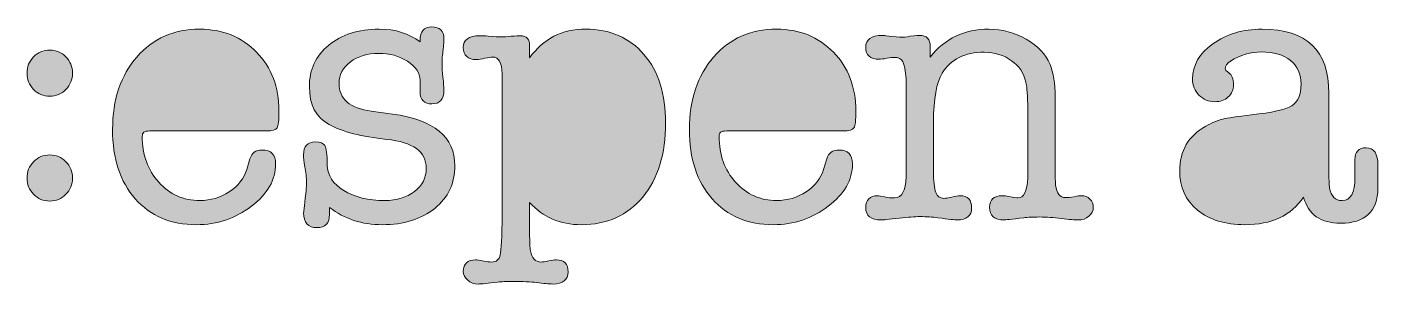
# Model space of a CAD drawing. Extents: x 136 to 707, y -352 to -243.
import ezdxf

# ---------------------------------------------------------------- set-up
doc = ezdxf.new("R2010")
doc.units = 0
doc.header["$MEASUREMENT"] = 0
doc.layers.add('Layer 1', color=7, linetype='Continuous')

# ---------------------------------------------------------------- blocks, each defined once
blk = doc.blocks.new('block 2')
at = {"layer": 'Layer 1'}
h = blk.add_hatch(color=7, dxfattribs=at)
h.dxf.hatch_style = 2
edge = h.paths.add_edge_path()
edge.add_spline(control_points=[(208.6, -244.32), (197.64, -244.32), (188.76, -248.25), (181.94, -256.1), (175.12, -263.95), (171.71, -274.18), (171.71, -286.79), (171.71, -299.09), (174.91, -308.88), (181.32, -316.16), (187.72, -323.45), (196.35, -327.09), (207.2, -327.09), (215.88, -327.09), (223.63, -324.48), (230.45, -319.26), (237.27, -314.04), (240.68, -308.08), (240.68, -301.36), (240.68, -297.43), (238.77, -295.47), (234.95, -295.47), (232.26, -295.47), (230.55, -296.71), (229.83, -299.19), (229.83, -299.19), (228.44, -303.68), (228.44, -303.68), (227.3, -307.51), (224.85, -310.66), (221.07, -313.14), (217.3, -315.62), (213.14, -316.86), (208.6, -316.86), (201.67, -316.86), (195.89, -314.28), (191.24, -309.11), (186.59, -303.94), (184.26, -297.48), (184.26, -289.73), (184.26, -288.91), (184.47, -288.32), (184.88, -287.95), (185.29, -287.59), (186.17, -287.41), (187.52, -287.41), (187.52, -287.41), (236.81, -287.41), (236.81, -287.41), (239.29, -287.41), (240.78, -286.97), (241.3, -286.09), (241.82, -285.21), (242.08, -282.81), (242.08, -278.88), (242.08, -268.86), (238.92, -260.59), (232.62, -254.08), (226.32, -247.57), (218.31, -244.32), (208.6, -244.32)], knot_values=[0, 0, 0, 0, 1, 1, 1, 2, 2, 2, 3, 3, 3, 4, 4, 4, 5, 5, 5, 6, 6, 6, 7, 7, 7, 8, 8, 8, 9, 9, 9, 10, 10, 10, 11, 11, 11, 12, 12, 12, 13, 13, 13, 14, 14, 14, 15, 15, 15, 16, 16, 16, 17, 17, 17, 18, 18, 18, 19, 19, 19, 20, 20, 20, 20], degree=3, periodic=1)
h = blk.add_hatch(color=7, dxfattribs=at)
h.dxf.hatch_style = 2
edge = h.paths.add_edge_path()
edge.add_spline(control_points=[(290.13, -280.28), (290.13, -280.28), (281.14, -279.04), (281.14, -279.04), (272.04, -277.8), (267.5, -273.87), (267.5, -267.26), (267.5, -263.64), (269.1, -260.62), (272.3, -258.19), (275.5, -255.76), (279.48, -254.55), (284.24, -254.55), (288.89, -254.55), (292.94, -255.66), (296.4, -257.88), (299.87, -260.1), (301.65, -262.76), (301.75, -265.86), (301.75, -265.86), (301.75, -270.98), (301.75, -270.98), (301.85, -274.29), (303.53, -275.94), (306.79, -275.94), (310.15, -275.94), (311.83, -273.98), (311.83, -270.05), (311.83, -268.81), (311.7, -267), (311.44, -264.62), (311.18, -262.25), (311.05, -260.44), (311.05, -259.2), (311.05, -257.13), (311.22, -255.07), (311.57, -253), (311.74, -250.52), (311.83, -248.97), (311.83, -248.35), (311.83, -245.04), (310.12, -243.39), (306.71, -243.39), (303.4, -243.39), (301.75, -245.3), (301.75, -249.12), (301.75, -249.12), (301.75, -249.74), (301.75, -249.74), (297.12, -246.13), (291.35, -244.32), (284.45, -244.32), (275.7, -244.32), (268.59, -246.57), (263.13, -251.06), (257.67, -255.56), (254.94, -261.42), (254.94, -268.65), (254.94, -276.3), (257.73, -281.65), (263.31, -284.7), (268.89, -287.75), (277, -289.84), (287.65, -290.97), (298.81, -292.11), (304.39, -296.19), (304.39, -303.22), (304.39, -307.15), (302.73, -310.4), (299.43, -312.98), (296.12, -315.57), (291.93, -316.86), (286.87, -316.86), (279.84, -316.86), (274.06, -315.46), (269.51, -312.67), (264.96, -309.88), (262.64, -306.27), (262.54, -301.82), (262.43, -297.38), (262.1, -294.64), (261.53, -293.61), (260.96, -292.58), (259.59, -292.06), (257.42, -292.06), (254.11, -292.06), (252.46, -293.87), (252.46, -297.48), (252.46, -298.72), (252.67, -300.43), (253.08, -302.6), (253.49, -304.77), (253.7, -307.09), (253.7, -309.57), (253.7, -311.02), (253.6, -312.47), (253.39, -313.91), (252.82, -319.55), (252.51, -322.26), (252.47, -322.07), (252.5, -326.24), (254.41, -328.33), (258.2, -328.33), (261.71, -328.33), (263.47, -326.47), (263.47, -322.75), (263.47, -321.82), (263.47, -320.84), (263.47, -319.8), (269.75, -324.66), (277.17, -327.09), (285.72, -327.09), (294.89, -327.09), (302.31, -324.79), (307.98, -320.19), (313.64, -315.59), (316.48, -309.57), (316.48, -302.13), (316.48, -289.94), (307.69, -282.66), (290.13, -280.28)], knot_values=[0, 0, 0, 0, 1, 1, 1, 2, 2, 2, 3, 3, 3, 4, 4, 4, 5, 5, 5, 6, 6, 6, 7, 7, 7, 8, 8, 8, 9, 9, 9, 10, 10, 10, 11, 11, 11, 12, 12, 12, 13, 13, 13, 14, 14, 14, 15, 15, 15, 16, 16, 16, 17, 17, 17, 18, 18, 18, 19, 19, 19, 20, 20, 20, 21, 21, 21, 22, 22, 22, 23, 23, 23, 24, 24, 24, 25, 25, 25, 26, 26, 26, 27, 27, 27, 28, 28, 28, 29, 29, 29, 30, 30, 30, 31, 31, 31, 32, 32, 32, 33, 33, 33, 34, 34, 34, 35, 35, 35, 36, 36, 36, 37, 37, 37, 38, 38, 38, 39, 39, 39, 40, 40, 40, 40], degree=3, periodic=1)
h = blk.add_hatch(color=7, dxfattribs=at)
h.dxf.hatch_style = 2
edge = h.paths.add_edge_path()
edge.add_spline(control_points=[(371.83, -244.32), (361.8, -244.32), (353.9, -248.35), (348.11, -256.41), (348.11, -256.41), (348.11, -251.45), (348.11, -251.45), (348.11, -248.56), (346.82, -247.11), (344.24, -247.11), (343.41, -247.11), (342.12, -247.19), (340.36, -247.34), (338.6, -247.5), (337.26, -247.57), (336.33, -247.57), (335.09, -247.57), (333.18, -247.47), (330.6, -247.26), (329.25, -247.16), (328.01, -247.11), (326.88, -247.11), (322.33, -247.11), (320.06, -248.76), (320.06, -252.07), (320.06, -255.48), (321.95, -257.18), (325.74, -257.18), (326.56, -257.18), (327.71, -257), (329.19, -256.64), (330.68, -256.28), (331.78, -256.1), (332.49, -256.1), (335.05, -256.1), (336.38, -258.48), (336.49, -263.23), (336.49, -263.23), (336.49, -323.06), (336.49, -323.06), (336.38, -332.25), (336.1, -337.86), (335.64, -339.88), (335.18, -341.89), (333.98, -342.9), (332.03, -342.9), (331.21, -342.9), (329.93, -342.72), (328.19, -342.37), (326.86, -342.1), (325.89, -341.97), (325.28, -341.97), (321.8, -341.97), (320.06, -343.6), (320.06, -346.85), (320.06, -348.28), (320.67, -349.53), (321.91, -350.6), (323.14, -351.66), (324.64, -352.2), (326.39, -352.2), (327.73, -352.2), (330.46, -351.94), (334.58, -351.42), (336.22, -351.22), (338.28, -351.11), (340.75, -351.11), (345.28, -351.11), (348.68, -351.27), (350.95, -351.58), (354.04, -351.99), (356.35, -352.2), (357.9, -352.2), (362.22, -352.2), (364.39, -350.49), (364.39, -347.08), (364.39, -343.67), (362.73, -341.97), (359.43, -341.97), (358.7, -341.97), (357.62, -342.12), (356.17, -342.43), (354.72, -342.74), (353.64, -342.9), (352.92, -342.9), (350.54, -342.9), (349.04, -341.3), (348.42, -338.09), (348.21, -336.96), (348.11, -334.42), (348.11, -330.5), (348.11, -330.5), (348.11, -317.63), (348.11, -317.63), (353.69, -323.94), (360.98, -327.09), (369.97, -327.09), (380.82, -327.09), (389.47, -323.19), (395.93, -315.39), (402.39, -307.59), (405.62, -297.12), (405.62, -284), (405.62, -271.81), (402.57, -262.14), (396.47, -255.01), (390.37, -247.88), (382.16, -244.32), (371.83, -244.32)], knot_values=[0, 0, 0, 0, 1, 1, 1, 2, 2, 2, 3, 3, 3, 4, 4, 4, 5, 5, 5, 6, 6, 6, 7, 7, 7, 8, 8, 8, 9, 9, 9, 10, 10, 10, 11, 11, 11, 12, 12, 12, 13, 13, 13, 14, 14, 14, 15, 15, 15, 16, 16, 16, 17, 17, 17, 18, 18, 18, 19, 19, 19, 20, 20, 20, 21, 21, 21, 22, 22, 22, 23, 23, 23, 24, 24, 24, 25, 25, 25, 26, 26, 26, 27, 27, 27, 28, 28, 28, 29, 29, 29, 30, 30, 30, 31, 31, 31, 32, 32, 32, 33, 33, 33, 34, 34, 34, 35, 35, 35, 36, 36, 36, 36], degree=3, periodic=1)
h = blk.add_hatch(color=7, dxfattribs=at)
h.dxf.hatch_style = 2
edge = h.paths.add_edge_path()
edge.add_spline(control_points=[(452.58, -244.32), (441.62, -244.32), (432.74, -248.25), (425.92, -256.1), (419.1, -263.95), (415.69, -274.18), (415.69, -286.79), (415.69, -299.09), (418.89, -308.88), (425.3, -316.16), (431.7, -323.45), (440.33, -327.09), (451.18, -327.09), (459.86, -327.09), (467.61, -324.48), (474.43, -319.26), (481.25, -314.04), (484.66, -308.08), (484.66, -301.36), (484.66, -297.43), (482.75, -295.47), (478.93, -295.47), (476.24, -295.47), (474.54, -296.71), (473.81, -299.19), (473.81, -299.19), (472.42, -303.68), (472.42, -303.68), (471.28, -307.51), (468.83, -310.66), (465.06, -313.14), (461.28, -315.62), (457.12, -316.86), (452.58, -316.86), (445.65, -316.86), (439.87, -314.28), (435.22, -309.11), (430.57, -303.94), (428.24, -297.48), (428.24, -289.73), (428.24, -288.91), (428.45, -288.32), (428.86, -287.95), (429.28, -287.59), (430.15, -287.41), (431.5, -287.41), (431.5, -287.41), (480.79, -287.41), (480.79, -287.41), (483.27, -287.41), (484.77, -286.97), (485.28, -286.09), (485.8, -285.21), (486.06, -282.81), (486.06, -278.88), (486.06, -268.86), (482.91, -260.59), (476.6, -254.08), (470.3, -247.57), (462.29, -244.32), (452.58, -244.32)], knot_values=[0, 0, 0, 0, 1, 1, 1, 2, 2, 2, 3, 3, 3, 4, 4, 4, 5, 5, 5, 6, 6, 6, 7, 7, 7, 8, 8, 8, 9, 9, 9, 10, 10, 10, 11, 11, 11, 12, 12, 12, 13, 13, 13, 14, 14, 14, 15, 15, 15, 16, 16, 16, 17, 17, 17, 18, 18, 18, 19, 19, 19, 20, 20, 20, 20], degree=3, periodic=1)
h = blk.add_hatch(color=7, dxfattribs=at)
h.dxf.hatch_style = 2
edge = h.paths.add_edge_path()
edge.add_spline(control_points=[(581.56, -314.84), (580.93, -314.84), (579.87, -314.97), (578.38, -315.23), (576.88, -315.49), (575.66, -315.62), (574.73, -315.62), (572.46, -315.62), (571.07, -313.86), (570.55, -310.35), (570.45, -309.52), (570.39, -306.89), (570.39, -302.44), (570.39, -302.44), (570.39, -272.99), (570.39, -272.99), (570.39, -267.31), (569.67, -262.71), (568.22, -259.2), (566.47, -254.96), (563.11, -251.42), (558.15, -248.58), (553.19, -245.74), (547.92, -244.32), (542.34, -244.32), (532.01, -244.32), (523.74, -248.25), (517.54, -256.1), (517.54, -256.1), (517.54, -251.68), (517.54, -251.68), (517.54, -248.53), (516.04, -246.95), (513.04, -246.95), (512.94, -246.95), (511.55, -247.08), (508.86, -247.34), (507.62, -247.6), (506.17, -247.73), (504.52, -247.73), (504.52, -247.73), (498.78, -247.11), (498.78, -247.11), (498.37, -247.01), (497.85, -246.95), (497.23, -246.95), (492.58, -246.95), (490.26, -248.66), (490.26, -252.07), (490.26, -255.38), (492.15, -257.03), (495.94, -257.03), (496.68, -257.03), (497.76, -256.9), (499.18, -256.64), (500.6, -256.38), (501.68, -256.25), (502.42, -256.25), (504.1, -256.25), (505.28, -256.9), (505.97, -258.19), (506.65, -259.48), (507.1, -261.89), (507.31, -265.4), (507.31, -265.4), (507.31, -270.82), (507.31, -270.82), (507.31, -270.82), (507.31, -289.58), (507.31, -289.58), (507.31, -289.58), (507.31, -306.78), (507.31, -306.78), (507.2, -312.78), (505.57, -315.77), (502.42, -315.77), (501.05, -315.77), (499.65, -315.62), (498.23, -315.31), (496.81, -315), (495.84, -314.84), (495.31, -314.84), (491.94, -314.84), (490.26, -316.5), (490.26, -319.8), (490.26, -323.32), (492.43, -325.07), (496.77, -325.07), (497.39, -325.07), (499.97, -324.82), (504.52, -324.3), (508.14, -323.89), (511.03, -323.68), (513.2, -323.68), (515.99, -323.68), (518.52, -323.83), (520.79, -324.14), (525.34, -324.76), (528.03, -325.07), (528.85, -325.07), (532.99, -325.07), (535.06, -323.4), (535.06, -320.04), (535.06, -316.58), (533.45, -314.84), (530.25, -314.84), (529.32, -314.84), (528.13, -315.03), (526.68, -315.39), (525.24, -315.75), (524.1, -315.93), (523.27, -315.93), (521.62, -315.93), (520.48, -315.1), (519.86, -313.45), (519.24, -311.8), (518.93, -308.7), (518.93, -304.15), (518.93, -304.15), (518.93, -283.53), (518.93, -283.53), (518.93, -273.82), (520.17, -266.95), (522.64, -262.92), (526.24, -257.03), (532.16, -254.08), (540.4, -254.08), (544.72, -254.08), (548.58, -255.27), (551.98, -257.65), (555.06, -259.82), (557.07, -262.87), (558, -266.79), (558.51, -268.86), (558.77, -272.63), (558.77, -278.11), (558.77, -278.11), (558.77, -289.89), (558.77, -289.89), (558.77, -289.89), (558.77, -299.34), (558.77, -299.34), (558.77, -299.34), (558.77, -307.25), (558.77, -307.25), (558.56, -312.93), (557.19, -315.77), (554.66, -315.77), (554.13, -315.77), (552.87, -315.57), (550.87, -315.15), (549.81, -314.95), (548.87, -314.84), (548.02, -314.84), (544.44, -314.84), (542.65, -316.45), (542.65, -319.65), (542.65, -323.27), (544.72, -325.07), (548.85, -325.07), (549.16, -325.07), (551.9, -324.76), (557.06, -324.14), (558.82, -323.94), (561.04, -323.83), (563.73, -323.83), (566.62, -323.83), (569.72, -324.04), (573.03, -324.45), (576.34, -324.87), (578.71, -325.07), (580.16, -325.07), (581.92, -325.07), (583.41, -324.56), (584.65, -323.52), (585.89, -322.49), (586.52, -321.2), (586.52, -319.65), (586.52, -318.31), (586.02, -317.17), (585.04, -316.24), (584.06, -315.31), (582.9, -314.84), (581.56, -314.84)], knot_values=[0, 0, 0, 0, 1, 1, 1, 2, 2, 2, 3, 3, 3, 4, 4, 4, 5, 5, 5, 6, 6, 6, 7, 7, 7, 8, 8, 8, 9, 9, 9, 10, 10, 10, 11, 11, 11, 12, 12, 12, 13, 13, 13, 14, 14, 14, 15, 15, 15, 16, 16, 16, 17, 17, 17, 18, 18, 18, 19, 19, 19, 20, 20, 20, 21, 21, 21, 22, 22, 22, 23, 23, 23, 24, 24, 24, 25, 25, 25, 26, 26, 26, 27, 27, 27, 28, 28, 28, 29, 29, 29, 30, 30, 30, 31, 31, 31, 32, 32, 32, 33, 33, 33, 34, 34, 34, 35, 35, 35, 36, 36, 36, 37, 37, 37, 38, 38, 38, 39, 39, 39, 40, 40, 40, 41, 41, 41, 42, 42, 42, 43, 43, 43, 44, 44, 44, 45, 45, 45, 46, 46, 46, 47, 47, 47, 48, 48, 48, 49, 49, 49, 50, 50, 50, 51, 51, 51, 52, 52, 52, 53, 53, 53, 54, 54, 54, 55, 55, 55, 56, 56, 56, 57, 57, 57, 58, 58, 58, 59, 59, 59, 60, 60, 60, 61, 61, 61, 61], degree=3, periodic=1)
h = blk.add_hatch(color=7, dxfattribs=at)
h.dxf.hatch_style = 2
edge = h.paths.add_edge_path()
edge.add_spline(control_points=[(701.88, -294.54), (698.73, -294.54), (697.15, -296.18), (697.15, -299.46), (697.15, -299.46), (697.15, -307.01), (697.15, -307.01), (697.15, -313.58), (695.34, -316.86), (691.73, -316.86), (688.83, -316.86), (687.08, -315.05), (686.46, -311.45), (686.25, -310.52), (686.15, -307.58), (686.15, -302.63), (686.15, -302.63), (686.15, -271.39), (686.15, -271.39), (686.15, -253.34), (676.74, -244.32), (657.94, -244.32), (649.77, -244.32), (642.83, -246.39), (637.09, -250.52), (631.36, -254.65), (628.49, -259.61), (628.49, -265.4), (628.49, -268.09), (629.39, -270.36), (631.2, -272.22), (633.01, -274.08), (635.26, -275.01), (637.94, -275.01), (640.22, -275.01), (642.1, -274.34), (643.6, -272.99), (645.1, -271.65), (645.85, -269.95), (645.85, -267.88), (645.85, -265.4), (645.12, -263.64), (643.68, -262.61), (642.75, -261.99), (642.28, -261.47), (642.28, -261.06), (642.28, -259.92), (643.06, -258.84), (644.61, -257.8), (648.64, -255.22), (652.98, -253.93), (657.63, -253.93), (662.9, -253.93), (667.01, -255.14), (669.95, -257.57), (672.9, -260), (674.37, -263.33), (674.37, -267.57), (674.37, -272.01), (673.05, -275.06), (670.42, -276.71), (667.78, -278.37), (662.12, -279.66), (653.44, -280.59), (647.35, -281.31), (643.29, -281.91), (641.28, -282.37), (639.26, -282.84), (636.86, -283.84), (634.07, -285.39), (626.73, -289.42), (623.06, -295.73), (623.06, -304.3), (623.06, -311.23), (625.57, -316.76), (630.58, -320.89), (635.59, -325.02), (642.28, -327.09), (650.65, -327.09), (661.92, -327.09), (670.18, -323.21), (675.45, -315.46), (677.42, -322.8), (682.63, -326.47), (691.11, -326.47), (701.44, -326.47), (706.71, -321.51), (706.92, -311.59), (706.92, -311.59), (706.92, -302.75), (706.92, -302.75), (706.92, -302.75), (706.92, -301.98), (706.92, -301.98), (706.92, -297.02), (705.24, -294.54), (701.88, -294.54)], knot_values=[0, 0, 0, 0, 1, 1, 1, 2, 2, 2, 3, 3, 3, 4, 4, 4, 5, 5, 5, 6, 6, 6, 7, 7, 7, 8, 8, 8, 9, 9, 9, 10, 10, 10, 11, 11, 11, 12, 12, 12, 13, 13, 13, 14, 14, 14, 15, 15, 15, 16, 16, 16, 17, 17, 17, 18, 18, 18, 19, 19, 19, 20, 20, 20, 21, 21, 21, 22, 22, 22, 23, 23, 23, 24, 24, 24, 25, 25, 25, 26, 26, 26, 27, 27, 27, 28, 28, 28, 29, 29, 29, 30, 30, 30, 31, 31, 31, 32, 32, 32, 32], degree=3, periodic=1)
h = blk.add_hatch(color=7, dxfattribs=at)
h.dxf.hatch_style = 2
edge = h.paths.add_edge_path()
edge.add_spline(control_points=[(145.13, -253.17), (142.44, -253.17), (140.17, -254.13), (138.31, -256.04), (136.45, -257.95), (135.52, -260.25), (135.52, -262.93), (135.52, -265.62), (136.45, -267.92), (138.31, -269.83), (140.17, -271.75), (142.44, -272.7), (145.13, -272.7), (147.82, -272.7), (150.09, -271.75), (151.95, -269.83), (153.81, -267.92), (154.74, -265.62), (154.74, -262.93), (154.74, -260.25), (153.81, -257.95), (151.95, -256.04), (150.09, -254.13), (147.82, -253.17), (145.13, -253.17)], knot_values=[0, 0, 0, 0, 1, 1, 1, 2, 2, 2, 3, 3, 3, 4, 4, 4, 5, 5, 5, 6, 6, 6, 7, 7, 7, 8, 8, 8, 8], degree=3, periodic=1)
h = blk.add_hatch(color=7, dxfattribs=at)
h.dxf.hatch_style = 2
edge = h.paths.add_edge_path()
edge.add_spline(control_points=[(145.13, -297.56), (142.44, -297.56), (140.17, -298.52), (138.31, -300.43), (136.45, -302.34), (135.52, -304.64), (135.52, -307.32), (135.52, -310.01), (136.45, -312.31), (138.31, -314.22), (140.17, -316.13), (142.44, -317.09), (145.13, -317.09), (147.82, -317.09), (150.09, -316.13), (151.95, -314.22), (153.81, -312.31), (154.74, -310.01), (154.74, -307.32), (154.74, -304.64), (153.81, -302.34), (151.95, -300.43), (150.09, -298.52), (147.82, -297.56), (145.13, -297.56)], knot_values=[0, 0, 0, 0, 1, 1, 1, 2, 2, 2, 3, 3, 3, 4, 4, 4, 5, 5, 5, 6, 6, 6, 7, 7, 7, 8, 8, 8, 8], degree=3, periodic=1)
h = blk.add_hatch(color=7, dxfattribs=at)
h.dxf.hatch_style = 2
edge = h.paths.add_edge_path()
edge.add_spline(control_points=[(252.47, -322.07), (252.47, -322.04), (252.46, -322.01), (252.46, -321.97), (252.46, -322.03), (252.46, -322.06), (252.47, -322.07)], knot_values=[0, 0, 0, 0, 1, 1, 1, 2, 2, 2, 2], degree=3, periodic=1)
at = {"layer": 'Layer 1', "lineweight": 0}
for points, knots in [([(208.6, -244.32), (197.64, -244.32), (188.76, -248.25), (181.94, -256.1), (175.12, -263.95), (171.71, -274.18), (171.71, -286.79), (171.71, -299.09), (174.91, -308.88), (181.32, -316.16), (187.72, -323.45), (196.35, -327.09), (207.2, -327.09), (215.88, -327.09), (223.63, -324.48), (230.45, -319.26), (237.27, -314.04), (240.68, -308.08), (240.68, -301.36), (240.68, -297.43), (238.77, -295.47), (234.95, -295.47), (232.26, -295.47), (230.55, -296.71), (229.83, -299.19), (229.83, -299.19), (228.44, -303.68), (228.44, -303.68), (227.3, -307.51), (224.85, -310.66), (221.07, -313.14), (217.3, -315.62), (213.14, -316.86), (208.6, -316.86), (201.67, -316.86), (195.89, -314.28), (191.24, -309.11), (186.59, -303.94), (184.26, -297.48), (184.26, -289.73), (184.26, -288.91), (184.47, -288.32), (184.88, -287.95), (185.29, -287.59), (186.17, -287.41), (187.52, -287.41), (187.52, -287.41), (236.81, -287.41), (236.81, -287.41), (239.29, -287.41), (240.78, -286.97), (241.3, -286.09), (241.82, -285.21), (242.08, -282.81), (242.08, -278.88), (242.08, -268.86), (238.92, -260.59), (232.62, -254.08), (226.32, -247.57), (218.31, -244.32), (208.6, -244.32)], [0, 0, 0, 0, 1, 1, 1, 2, 2, 2, 3, 3, 3, 4, 4, 4, 5, 5, 5, 6, 6, 6, 7, 7, 7, 8, 8, 8, 9, 9, 9, 10, 10, 10, 11, 11, 11, 12, 12, 12, 13, 13, 13, 14, 14, 14, 15, 15, 15, 16, 16, 16, 17, 17, 17, 18, 18, 18, 19, 19, 19, 20, 20, 20, 20]), ([(290.13, -280.28), (290.13, -280.28), (281.14, -279.04), (281.14, -279.04), (272.04, -277.8), (267.5, -273.87), (267.5, -267.26), (267.5, -263.64), (269.1, -260.62), (272.3, -258.19), (275.5, -255.76), (279.48, -254.55), (284.24, -254.55), (288.89, -254.55), (292.94, -255.66), (296.4, -257.88), (299.87, -260.1), (301.65, -262.76), (301.75, -265.86), (301.75, -265.86), (301.75, -270.98), (301.75, -270.98), (301.85, -274.29), (303.53, -275.94), (306.79, -275.94), (310.15, -275.94), (311.83, -273.98), (311.83, -270.05), (311.83, -268.81), (311.7, -267), (311.44, -264.62), (311.18, -262.25), (311.05, -260.44), (311.05, -259.2), (311.05, -257.13), (311.22, -255.07), (311.57, -253), (311.74, -250.52), (311.83, -248.97), (311.83, -248.35), (311.83, -245.04), (310.12, -243.39), (306.71, -243.39), (303.4, -243.39), (301.75, -245.3), (301.75, -249.12), (301.75, -249.12), (301.75, -249.74), (301.75, -249.74), (297.12, -246.13), (291.35, -244.32), (284.45, -244.32), (275.7, -244.32), (268.59, -246.57), (263.13, -251.06), (257.67, -255.56), (254.94, -261.42), (254.94, -268.65), (254.94, -276.3), (257.73, -281.65), (263.31, -284.7), (268.89, -287.75), (277, -289.84), (287.65, -290.97), (298.81, -292.11), (304.39, -296.19), (304.39, -303.22), (304.39, -307.15), (302.73, -310.4), (299.43, -312.98), (296.12, -315.57), (291.93, -316.86), (286.87, -316.86), (279.84, -316.86), (274.06, -315.46), (269.51, -312.67), (264.96, -309.88), (262.64, -306.27), (262.54, -301.82), (262.43, -297.38), (262.1, -294.64), (261.53, -293.61), (260.96, -292.58), (259.59, -292.06), (257.42, -292.06), (254.11, -292.06), (252.46, -293.87), (252.46, -297.48), (252.46, -298.72), (252.67, -300.43), (253.08, -302.6), (253.49, -304.77), (253.7, -307.09), (253.7, -309.57), (253.7, -311.02), (253.6, -312.47), (253.39, -313.91), (252.82, -319.55), (252.51, -322.26), (252.47, -322.07), (252.5, -326.24), (254.41, -328.33), (258.2, -328.33), (261.71, -328.33), (263.47, -326.47), (263.47, -322.75), (263.47, -321.82), (263.47, -320.84), (263.47, -319.8), (269.75, -324.66), (277.17, -327.09), (285.72, -327.09), (294.89, -327.09), (302.31, -324.79), (307.98, -320.19), (313.64, -315.59), (316.48, -309.57), (316.48, -302.13), (316.48, -289.94), (307.69, -282.66), (290.13, -280.28)], [0, 0, 0, 0, 1, 1, 1, 2, 2, 2, 3, 3, 3, 4, 4, 4, 5, 5, 5, 6, 6, 6, 7, 7, 7, 8, 8, 8, 9, 9, 9, 10, 10, 10, 11, 11, 11, 12, 12, 12, 13, 13, 13, 14, 14, 14, 15, 15, 15, 16, 16, 16, 17, 17, 17, 18, 18, 18, 19, 19, 19, 20, 20, 20, 21, 21, 21, 22, 22, 22, 23, 23, 23, 24, 24, 24, 25, 25, 25, 26, 26, 26, 27, 27, 27, 28, 28, 28, 29, 29, 29, 30, 30, 30, 31, 31, 31, 32, 32, 32, 33, 33, 33, 34, 34, 34, 35, 35, 35, 36, 36, 36, 37, 37, 37, 38, 38, 38, 39, 39, 39, 40, 40, 40, 40]), ([(371.83, -244.32), (361.8, -244.32), (353.9, -248.35), (348.11, -256.41), (348.11, -256.41), (348.11, -251.45), (348.11, -251.45), (348.11, -248.56), (346.82, -247.11), (344.24, -247.11), (343.41, -247.11), (342.12, -247.19), (340.36, -247.34), (338.6, -247.5), (337.26, -247.57), (336.33, -247.57), (335.09, -247.57), (333.18, -247.47), (330.6, -247.26), (329.25, -247.16), (328.01, -247.11), (326.88, -247.11), (322.33, -247.11), (320.06, -248.76), (320.06, -252.07), (320.06, -255.48), (321.95, -257.18), (325.74, -257.18), (326.56, -257.18), (327.71, -257), (329.19, -256.64), (330.68, -256.28), (331.78, -256.1), (332.49, -256.1), (335.05, -256.1), (336.38, -258.48), (336.49, -263.23), (336.49, -263.23), (336.49, -323.06), (336.49, -323.06), (336.38, -332.25), (336.1, -337.86), (335.64, -339.88), (335.18, -341.89), (333.98, -342.9), (332.03, -342.9), (331.21, -342.9), (329.93, -342.72), (328.19, -342.37), (326.86, -342.1), (325.89, -341.97), (325.28, -341.97), (321.8, -341.97), (320.06, -343.6), (320.06, -346.85), (320.06, -348.28), (320.67, -349.53), (321.91, -350.6), (323.14, -351.66), (324.64, -352.2), (326.39, -352.2), (327.73, -352.2), (330.46, -351.94), (334.58, -351.42), (336.22, -351.22), (338.28, -351.11), (340.75, -351.11), (345.28, -351.11), (348.68, -351.27), (350.95, -351.58), (354.04, -351.99), (356.35, -352.2), (357.9, -352.2), (362.22, -352.2), (364.39, -350.49), (364.39, -347.08), (364.39, -343.67), (362.73, -341.97), (359.43, -341.97), (358.7, -341.97), (357.62, -342.12), (356.17, -342.43), (354.72, -342.74), (353.64, -342.9), (352.92, -342.9), (350.54, -342.9), (349.04, -341.3), (348.42, -338.09), (348.21, -336.96), (348.11, -334.42), (348.11, -330.5), (348.11, -330.5), (348.11, -317.63), (348.11, -317.63), (353.69, -323.94), (360.98, -327.09), (369.97, -327.09), (380.82, -327.09), (389.47, -323.19), (395.93, -315.39), (402.39, -307.59), (405.62, -297.12), (405.62, -284), (405.62, -271.81), (402.57, -262.14), (396.47, -255.01), (390.37, -247.88), (382.16, -244.32), (371.83, -244.32)], [0, 0, 0, 0, 1, 1, 1, 2, 2, 2, 3, 3, 3, 4, 4, 4, 5, 5, 5, 6, 6, 6, 7, 7, 7, 8, 8, 8, 9, 9, 9, 10, 10, 10, 11, 11, 11, 12, 12, 12, 13, 13, 13, 14, 14, 14, 15, 15, 15, 16, 16, 16, 17, 17, 17, 18, 18, 18, 19, 19, 19, 20, 20, 20, 21, 21, 21, 22, 22, 22, 23, 23, 23, 24, 24, 24, 25, 25, 25, 26, 26, 26, 27, 27, 27, 28, 28, 28, 29, 29, 29, 30, 30, 30, 31, 31, 31, 32, 32, 32, 33, 33, 33, 34, 34, 34, 35, 35, 35, 36, 36, 36, 36]), ([(452.58, -244.32), (441.62, -244.32), (432.74, -248.25), (425.92, -256.1), (419.1, -263.95), (415.69, -274.18), (415.69, -286.79), (415.69, -299.09), (418.89, -308.88), (425.3, -316.16), (431.7, -323.45), (440.33, -327.09), (451.18, -327.09), (459.86, -327.09), (467.61, -324.48), (474.43, -319.26), (481.25, -314.04), (484.66, -308.08), (484.66, -301.36), (484.66, -297.43), (482.75, -295.47), (478.93, -295.47), (476.24, -295.47), (474.54, -296.71), (473.81, -299.19), (473.81, -299.19), (472.42, -303.68), (472.42, -303.68), (471.28, -307.51), (468.83, -310.66), (465.06, -313.14), (461.28, -315.62), (457.12, -316.86), (452.58, -316.86), (445.65, -316.86), (439.87, -314.28), (435.22, -309.11), (430.57, -303.94), (428.24, -297.48), (428.24, -289.73), (428.24, -288.91), (428.45, -288.32), (428.86, -287.95), (429.28, -287.59), (430.15, -287.41), (431.5, -287.41), (431.5, -287.41), (480.79, -287.41), (480.79, -287.41), (483.27, -287.41), (484.77, -286.97), (485.28, -286.09), (485.8, -285.21), (486.06, -282.81), (486.06, -278.88), (486.06, -268.86), (482.91, -260.59), (476.6, -254.08), (470.3, -247.57), (462.29, -244.32), (452.58, -244.32)], [0, 0, 0, 0, 1, 1, 1, 2, 2, 2, 3, 3, 3, 4, 4, 4, 5, 5, 5, 6, 6, 6, 7, 7, 7, 8, 8, 8, 9, 9, 9, 10, 10, 10, 11, 11, 11, 12, 12, 12, 13, 13, 13, 14, 14, 14, 15, 15, 15, 16, 16, 16, 17, 17, 17, 18, 18, 18, 19, 19, 19, 20, 20, 20, 20]), ([(581.56, -314.84), (580.93, -314.84), (579.87, -314.97), (578.38, -315.23), (576.88, -315.49), (575.66, -315.62), (574.73, -315.62), (572.46, -315.62), (571.07, -313.86), (570.55, -310.35), (570.45, -309.52), (570.39, -306.89), (570.39, -302.44), (570.39, -302.44), (570.39, -272.99), (570.39, -272.99), (570.39, -267.31), (569.67, -262.71), (568.22, -259.2), (566.47, -254.96), (563.11, -251.42), (558.15, -248.58), (553.19, -245.74), (547.92, -244.32), (542.34, -244.32), (532.01, -244.32), (523.74, -248.25), (517.54, -256.1), (517.54, -256.1), (517.54, -251.68), (517.54, -251.68), (517.54, -248.53), (516.04, -246.95), (513.04, -246.95), (512.94, -246.95), (511.55, -247.08), (508.86, -247.34), (507.62, -247.6), (506.17, -247.73), (504.52, -247.73), (504.52, -247.73), (498.78, -247.11), (498.78, -247.11), (498.37, -247.01), (497.85, -246.95), (497.23, -246.95), (492.58, -246.95), (490.26, -248.66), (490.26, -252.07), (490.26, -255.38), (492.15, -257.03), (495.94, -257.03), (496.68, -257.03), (497.76, -256.9), (499.18, -256.64), (500.6, -256.38), (501.68, -256.25), (502.42, -256.25), (504.1, -256.25), (505.28, -256.9), (505.97, -258.19), (506.65, -259.48), (507.1, -261.89), (507.31, -265.4), (507.31, -265.4), (507.31, -270.82), (507.31, -270.82), (507.31, -270.82), (507.31, -289.58), (507.31, -289.58), (507.31, -289.58), (507.31, -306.78), (507.31, -306.78), (507.2, -312.78), (505.57, -315.77), (502.42, -315.77), (501.05, -315.77), (499.65, -315.62), (498.23, -315.31), (496.81, -315), (495.84, -314.84), (495.31, -314.84), (491.94, -314.84), (490.26, -316.5), (490.26, -319.8), (490.26, -323.32), (492.43, -325.07), (496.77, -325.07), (497.39, -325.07), (499.97, -324.82), (504.52, -324.3), (508.14, -323.89), (511.03, -323.68), (513.2, -323.68), (515.99, -323.68), (518.52, -323.83), (520.79, -324.14), (525.34, -324.76), (528.03, -325.07), (528.85, -325.07), (532.99, -325.07), (535.06, -323.4), (535.06, -320.04), (535.06, -316.58), (533.45, -314.84), (530.25, -314.84), (529.32, -314.84), (528.13, -315.03), (526.68, -315.39), (525.24, -315.75), (524.1, -315.93), (523.27, -315.93), (521.62, -315.93), (520.48, -315.1), (519.86, -313.45), (519.24, -311.8), (518.93, -308.7), (518.93, -304.15), (518.93, -304.15), (518.93, -283.53), (518.93, -283.53), (518.93, -273.82), (520.17, -266.95), (522.64, -262.92), (526.24, -257.03), (532.16, -254.08), (540.4, -254.08), (544.72, -254.08), (548.58, -255.27), (551.98, -257.65), (555.06, -259.82), (557.07, -262.87), (558, -266.79), (558.51, -268.86), (558.77, -272.63), (558.77, -278.11), (558.77, -278.11), (558.77, -289.89), (558.77, -289.89), (558.77, -289.89), (558.77, -299.34), (558.77, -299.34), (558.77, -299.34), (558.77, -307.25), (558.77, -307.25), (558.56, -312.93), (557.19, -315.77), (554.66, -315.77), (554.13, -315.77), (552.87, -315.57), (550.87, -315.15), (549.81, -314.95), (548.87, -314.84), (548.02, -314.84), (544.44, -314.84), (542.65, -316.45), (542.65, -319.65), (542.65, -323.27), (544.72, -325.07), (548.85, -325.07), (549.16, -325.07), (551.9, -324.76), (557.06, -324.14), (558.82, -323.94), (561.04, -323.83), (563.73, -323.83), (566.62, -323.83), (569.72, -324.04), (573.03, -324.45), (576.34, -324.87), (578.71, -325.07), (580.16, -325.07), (581.92, -325.07), (583.41, -324.56), (584.65, -323.52), (585.89, -322.49), (586.52, -321.2), (586.52, -319.65), (586.52, -318.31), (586.02, -317.17), (585.04, -316.24), (584.06, -315.31), (582.9, -314.84), (581.56, -314.84)], [0, 0, 0, 0, 1, 1, 1, 2, 2, 2, 3, 3, 3, 4, 4, 4, 5, 5, 5, 6, 6, 6, 7, 7, 7, 8, 8, 8, 9, 9, 9, 10, 10, 10, 11, 11, 11, 12, 12, 12, 13, 13, 13, 14, 14, 14, 15, 15, 15, 16, 16, 16, 17, 17, 17, 18, 18, 18, 19, 19, 19, 20, 20, 20, 21, 21, 21, 22, 22, 22, 23, 23, 23, 24, 24, 24, 25, 25, 25, 26, 26, 26, 27, 27, 27, 28, 28, 28, 29, 29, 29, 30, 30, 30, 31, 31, 31, 32, 32, 32, 33, 33, 33, 34, 34, 34, 35, 35, 35, 36, 36, 36, 37, 37, 37, 38, 38, 38, 39, 39, 39, 40, 40, 40, 41, 41, 41, 42, 42, 42, 43, 43, 43, 44, 44, 44, 45, 45, 45, 46, 46, 46, 47, 47, 47, 48, 48, 48, 49, 49, 49, 50, 50, 50, 51, 51, 51, 52, 52, 52, 53, 53, 53, 54, 54, 54, 55, 55, 55, 56, 56, 56, 57, 57, 57, 58, 58, 58, 59, 59, 59, 60, 60, 60, 61, 61, 61, 61]), ([(701.88, -294.54), (698.73, -294.54), (697.15, -296.18), (697.15, -299.46), (697.15, -299.46), (697.15, -307.01), (697.15, -307.01), (697.15, -313.58), (695.34, -316.86), (691.73, -316.86), (688.83, -316.86), (687.08, -315.05), (686.46, -311.45), (686.25, -310.52), (686.15, -307.58), (686.15, -302.63), (686.15, -302.63), (686.15, -271.39), (686.15, -271.39), (686.15, -253.34), (676.74, -244.32), (657.94, -244.32), (649.77, -244.32), (642.83, -246.39), (637.09, -250.52), (631.36, -254.65), (628.49, -259.61), (628.49, -265.4), (628.49, -268.09), (629.39, -270.36), (631.2, -272.22), (633.01, -274.08), (635.26, -275.01), (637.94, -275.01), (640.22, -275.01), (642.1, -274.34), (643.6, -272.99), (645.1, -271.65), (645.85, -269.95), (645.85, -267.88), (645.85, -265.4), (645.12, -263.64), (643.68, -262.61), (642.75, -261.99), (642.28, -261.47), (642.28, -261.06), (642.28, -259.92), (643.06, -258.84), (644.61, -257.8), (648.64, -255.22), (652.98, -253.93), (657.63, -253.93), (662.9, -253.93), (667.01, -255.14), (669.95, -257.57), (672.9, -260), (674.37, -263.33), (674.37, -267.57), (674.37, -272.01), (673.05, -275.06), (670.42, -276.71), (667.78, -278.37), (662.12, -279.66), (653.44, -280.59), (647.35, -281.31), (643.29, -281.91), (641.28, -282.37), (639.26, -282.84), (636.86, -283.84), (634.07, -285.39), (626.73, -289.42), (623.06, -295.73), (623.06, -304.3), (623.06, -311.23), (625.57, -316.76), (630.58, -320.89), (635.59, -325.02), (642.28, -327.09), (650.65, -327.09), (661.92, -327.09), (670.18, -323.21), (675.45, -315.46), (677.42, -322.8), (682.63, -326.47), (691.11, -326.47), (701.44, -326.47), (706.71, -321.51), (706.92, -311.59), (706.92, -311.59), (706.92, -302.75), (706.92, -302.75), (706.92, -302.75), (706.92, -301.98), (706.92, -301.98), (706.92, -297.02), (705.24, -294.54), (701.88, -294.54)], [0, 0, 0, 0, 1, 1, 1, 2, 2, 2, 3, 3, 3, 4, 4, 4, 5, 5, 5, 6, 6, 6, 7, 7, 7, 8, 8, 8, 9, 9, 9, 10, 10, 10, 11, 11, 11, 12, 12, 12, 13, 13, 13, 14, 14, 14, 15, 15, 15, 16, 16, 16, 17, 17, 17, 18, 18, 18, 19, 19, 19, 20, 20, 20, 21, 21, 21, 22, 22, 22, 23, 23, 23, 24, 24, 24, 25, 25, 25, 26, 26, 26, 27, 27, 27, 28, 28, 28, 29, 29, 29, 30, 30, 30, 31, 31, 31, 32, 32, 32, 32]), ([(145.13, -253.17), (142.44, -253.17), (140.17, -254.13), (138.31, -256.04), (136.45, -257.95), (135.52, -260.25), (135.52, -262.93), (135.52, -265.62), (136.45, -267.92), (138.31, -269.83), (140.17, -271.75), (142.44, -272.7), (145.13, -272.7), (147.82, -272.7), (150.09, -271.75), (151.95, -269.83), (153.81, -267.92), (154.74, -265.62), (154.74, -262.93), (154.74, -260.25), (153.81, -257.95), (151.95, -256.04), (150.09, -254.13), (147.82, -253.17), (145.13, -253.17)], [0, 0, 0, 0, 1, 1, 1, 2, 2, 2, 3, 3, 3, 4, 4, 4, 5, 5, 5, 6, 6, 6, 7, 7, 7, 8, 8, 8, 8]), ([(145.13, -297.56), (142.44, -297.56), (140.17, -298.52), (138.31, -300.43), (136.45, -302.34), (135.52, -304.64), (135.52, -307.32), (135.52, -310.01), (136.45, -312.31), (138.31, -314.22), (140.17, -316.13), (142.44, -317.09), (145.13, -317.09), (147.82, -317.09), (150.09, -316.13), (151.95, -314.22), (153.81, -312.31), (154.74, -310.01), (154.74, -307.32), (154.74, -304.64), (153.81, -302.34), (151.95, -300.43), (150.09, -298.52), (147.82, -297.56), (145.13, -297.56)], [0, 0, 0, 0, 1, 1, 1, 2, 2, 2, 3, 3, 3, 4, 4, 4, 5, 5, 5, 6, 6, 6, 7, 7, 7, 8, 8, 8, 8]), ([(252.47, -322.07), (252.47, -322.04), (252.46, -322.01), (252.46, -321.97), (252.46, -322.03), (252.46, -322.06), (252.47, -322.07)], [0, 0, 0, 0, 1, 1, 1, 2, 2, 2, 2])]:
    blk.add_open_spline(points, degree=3, knots=knots, dxfattribs=at)

msp = doc.modelspace()

# ---------------------------------------------------------------- block references
at = {"layer": 'Layer 1'}
msp.add_blockref('block 2', (0, 0), dxfattribs=at)

doc.saveas('drawing.dxf')
